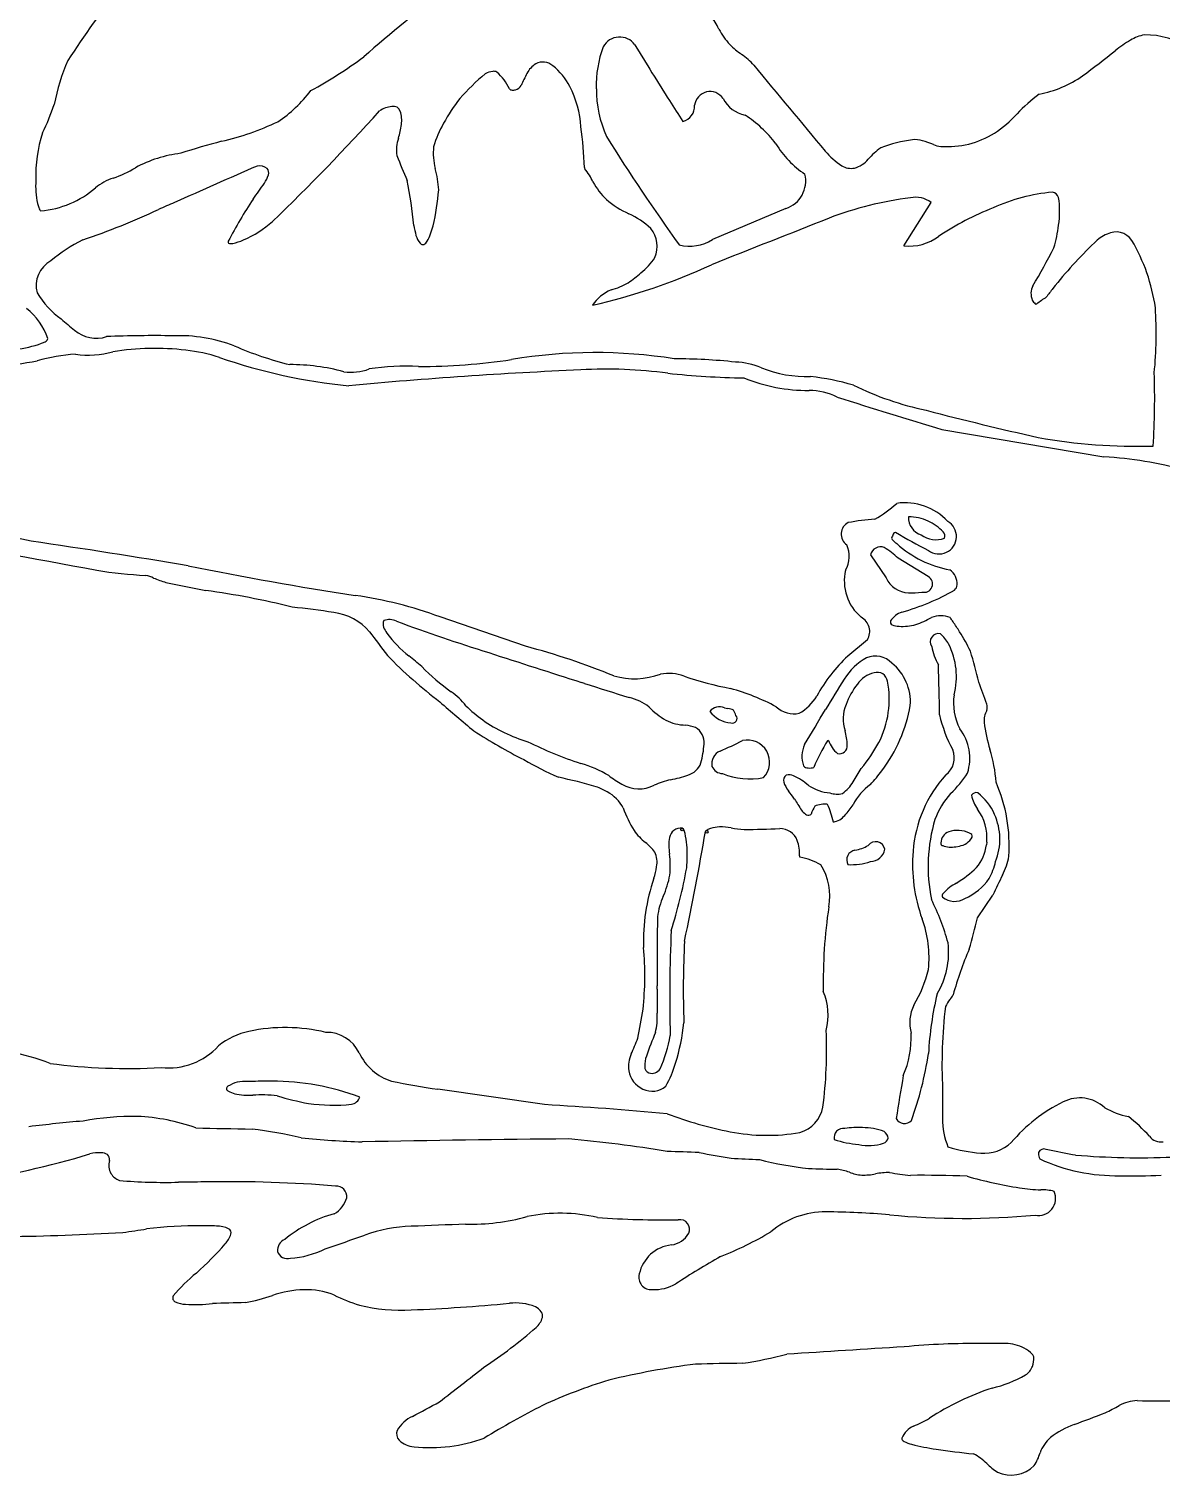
# Model space of a CAD drawing. Extents: x 0 to 12.9, y 0 to 8.7.
# Drawn here: x 7.305 to 10.86, y 0.818 to 5.359 of the extents above; entities that cross this region are included whole.
import ezdxf

# ---------------------------------------------------------------- set-up
doc = ezdxf.new("R2010")
doc.units = 0
doc.layers.add('WHITE', color=7, linetype='CONTINUOUS')

msp = doc.modelspace()

# ---------------------------------------------------------------- linework, layer by layer
at = {"layer": 'WHITE', "linetype": 'CONTINUOUS'}
for p, q in [((9.682041, 4.795241), (9.451274, 4.697675)), ((10.052534, 4.67841), (10.13829, 4.813901)), ((10.172004, 4.101582), (10.68086, 4.015751)), ((10.022432, 3.77784), (10.026403, 3.778782)), ((9.94752, 3.708072), (9.996718, 3.635126)), ((10.128943, 3.639835), (10.034486, 3.696835)), ((8.864121, 3.420497), (8.595766, 3.512621)), ((9.937811, 3.441006), (9.876653, 3.389899)), ((9.049182, 3.303993), (9.040199, 3.306861)), ((9.488933, 3.227352), (9.500027, 3.225315)), ((9.815788, 3.124936), (9.812706, 3.123968)), ((9.893064, 2.994388), (9.918722, 3.036675)), ((10.215687, 2.791063), (10.226576, 2.793233)), ((10.312597, 2.805721), (10.311586, 2.796973)), ((10.284048, 2.567675), (10.332277, 2.639151)), ((9.277252, 2.343965), (9.277238, 2.353808)), ((8.06794, 2.054672), (8.057436, 2.054712)), ((8.923822, 1.981164), (8.589207, 2.029517)), ((10.581855, 1.823721), (10.498922, 1.840708)), ((10.590933, 1.822728), (10.581855, 1.823721)), ((10.477145, 1.815162), (10.47917, 1.810687)), ((7.863517, 1.738371), (7.854577, 1.738317))]:
    msp.add_line(p, q, dxfattribs=at)
for centre, radius in [((9.355943, 2.844872), 0.004137), ((9.433322, 2.83789), 0.004123)]:
    msp.add_circle(centre, radius, dxfattribs=at)
for centre, radius, start, end in [((9.839953, 3.697837), 2.874664, 141.445257, 147.079046), ((13.208895, -0.362832), 7.436392, 128.123066, 130.736007), ((9.046753, 5.130358), 0.482401, 28.270205, 34.131874), ((9.160014, 5.274336), 0.05937, 36.672485, 150.611579), ((9.720316, 5.494546), 0.283317, -151.380165, -139.31326), ((11.007749, 4.916433), 0.474636, 120.880911, 127.927788), ((10.83435, 5.208392), 0.135072, 101.413007, 121.318858), ((10.80868, 5.08743), 0.253365, 22.606544, 90.239188), ((7.566953, 6.322148), 1.313681, -61.691703, -53.079275), ((9.428516, 5.183119), 0.342101, 159.402506, 181.944105), ((15.106203, 8.841429), 6.874997, -149.089892, -147.366411), ((9.729426, 5.544809), 0.324592, -133.624612, -125.095121), ((9.405285, 5.084974), 0.238007, 42.303297, 54.703388), ((8.648392, 7.869253), 3.305049, -53.510527, -51.274324), ((8.079968, 4.980965), 0.710247, 156.852451, 168.535187), ((8.768999, 5.16414), 0.062266, 96.510797, 119.98162), ((8.765039, 5.208228), 0.018046, 58.821142, 99.893099), ((8.670389, 5.105731), 0.157236, 24.556987, 48.595241), ((8.939462, 5.182876), 0.079618, 122.979564, 152.515765), ((8.918537, 5.206976), 0.048216, 49.196395, 117.703096), ((8.822275, 5.08546), 0.203208, 27.168507, 51.040992), ((29.350723, 21.480083), 25.581284, -140.60668, -139.821777), ((9.132592, 4.732734), 0.62558, 129.120213, 139.34525), ((8.825718, 5.196379), 0.028989, -75.681547, -30.248253), ((9.381728, 4.951494), 0.578754, 152.400977, 156.553524), ((8.741702, 5.038452), 0.296398, 2.554378, 28.141219), ((10.414039, 5.495054), 0.346371, -79.506458, -54.774939), ((7.853073, 5.418589), 0.421289, -56.391103, -36.911331), ((9.08203, 4.805035), 0.540561, 141.668151, 151.484294), ((8.822999, 5.180889), 0.013723, -134.365795, -94.892029), ((8.824604, 5.196071), 0.028989, -95.494457, -73.396944), ((9.45206, 5.170732), 0.365448, 179.877422, 204.068441), ((13.643105, 7.898701), 5.134491, -147.421183, -146.555996), ((9.443845, 5.113682), 0.048895, 33.404892, 173.38406), ((9.571338, 5.184226), 0.097035, -153.283438, -100.555861), ((10.822784, 4.699028), 0.571765, 127.196603, 136.526126), ((6.779215, 5.316035), 0.635004, -26.46888, -17.779074), ((3.466675, 9.547306), 6.645155, -46.158157, -41.989892), ((8.455024, 5.02689), 0.089567, 96.591041, 123.358874), ((8.448859, 5.09272), 0.023509, 19.405575, 100.084234), ((8.383784, 5.07254), 0.091628, -8.609982, 17.787015), ((9.346044, 5.11661), 0.049306, -75.057093, 3.145624), ((9.33265, 4.753921), 0.401208, 37.629018, 56.590838), ((10.118603, 5.359566), 0.393751, -56.302769, -42.724633), ((7.709624, 5.866096), 0.882754, -76.898979, -64.743838), ((8.148599, 5.105678), 0.329132, -15.812439, -8.18436), ((8.880708, 4.903272), 0.316915, 149.713718, 164.267897), ((7.980284, 4.893136), 1.069337, 1.667639, 8.525316), ((7.756285, 4.898817), 0.430099, 161.820337, 182.03678), ((8.450912, 2.927927), 2.147697, 104.59522, 108.15159), ((8.579211, 4.977755), 0.12018, 161.447392, 187.877971), ((14.31411, 8.258779), 6.121626, -148.075903, -144.233), ((9.907405, 5.152873), 0.299611, -149.070282, -123.577568), ((10.14177, 4.551489), 0.463747, 97.735377, 110.465312), ((10.088721, 4.943518), 0.068145, 70.965894, 97.903247), ((10.017641, 4.676801), 0.344031, 68.281915, 74.263812), ((10.177177, 5.072897), 0.082999, -112.850092, -96.186313), ((10.189282, 5.26837), 0.278785, -94.33026, -57.990002), ((7.831162, 4.566003), 0.405752, 96.982705, 118.236289), ((11.337876, 6.120905), 3.102571, -158.05218, -156.498752), ((8.75312, 4.968618), 0.178645, 173.384288, 195.457628), ((9.999272, 5.139784), 0.25375, -139.762853, -124.080196), ((9.875719, 5.003963), 0.084315, -75.053248, -39.635684), ((10.098184, 4.817736), 0.205809, 125.173809, 139.945402), ((7.447569, 5.2418), 0.371557, -70.81642, -58.952769), ((16.896427, -15.474759), 22.250094, 113.508715, 114.237835), ((8.027952, 4.889165), 0.039986, 51.778765, 99.838469), ((8.038428, 4.907373), 0.019439, -19.18502, 42.794748), ((8.29177, 4.841007), 0.300028, 2.483577, 15.464003), ((9.060542, 4.924397), 0.011375, -179.287643, -157.760508), ((8.92739, 4.813757), 0.162307, 23.600967, 40.930518), ((9.886314, 4.977375), 0.055996, -121.467753, -78.512613), ((7.578204, 4.86523), 0.252409, 175.842173, 192.290171), ((7.318042, 5.085799), 0.298531, -85.393429, -48.992094), ((7.629008, 4.715563), 0.185085, 108.702014, 128.445583), ((6.542706, 5.911093), 1.824442, -36.535215, -34.612603), ((7.96142, 4.9305), 0.09983, -33.938476, -17.196552), ((7.140242, 4.615325), 1.378788, 5.278435, 11.223882), ((9.267952, 4.981705), 0.217719, -151.775276, -133.488454), ((9.652666, 4.88195), 0.091549, -71.284771, 13.458076), ((14.661883, -11.361858), 17.585876, 113.100316, 113.27861), ((9.348933, 3.948961), 1.601191, 146.83171, 152.323205), ((7.961435, 4.895342), 0.631436, -14.159441, -3.753241), ((9.310635, 5.047911), 0.295487, -130.656911, -114.43556), ((10.203508, 3.763857), 1.072931, 96.987558, 111.087885), ((10.089775, 4.751918), 0.078712, 51.948772, 102.318713), ((10.569119, 4.280136), 0.568473, 95.079063, 114.531943), ((10.516198, 4.823475), 0.023048, 17.253787, 83.539016), ((10.251124, 4.786521), 0.290405, -8.693392, 8.672685), ((7.535157, 4.867584), 0.211162, -164.597911, -160.863183), ((7.383358, 4.814821), 0.050454, -160.9577, -151.969724), ((7.343199, 4.792757), 0.004676, -159.396145, -104.625319), ((6.734557, 6.880134), 2.305155, -71.297698, -64.913809), ((9.083864, 4.54873), 0.252789, 46.584428, 65.573001), ((10.663774, 3.953521), 0.906258, 111.400923, 123.654219), ((7.82707, 5.035005), 0.370831, -65.847843, -49.159883), ((9.088083, 4.853892), 0.585655, -169.002395, -165.847042), ((8.379586, 4.785596), 0.199185, -27.939054, -12.973321), ((9.187789, 4.676009), 0.089713, -22.961009, 38.905881), ((45.957827, -86.889083), 98.521998, 111.519956, 111.750626), ((10.174465, 4.782286), 0.365884, -17.519928, -6.222613), ((7.711457, 4.227117), 0.526338, 116.853218, 129.975118), ((7.939394, 4.688556), 0.009402, 153.939117, 180.421682), ((7.9352, 4.690975), 0.005772, -154.465142, -93.996514), ((7.938751, 4.718432), 0.033449, -96.787654, -78.894353), ((7.911926, 4.843728), 0.16158, -78.118322, -65.551462), ((8.575188, 4.724716), 0.056743, -165.691178, -137.001008), ((8.54221, 4.692472), 0.01069, -142.863799, -72.559609), ((8.533515, 4.704485), 0.025198, -61.821266, -28.991823), ((9.379188, 4.812128), 0.135262, -103.758467, -57.796157), ((10.070213, 4.829338), 0.151959, -96.680722, -53.056249), ((11.578825, 3.708861), 1.348471, 133.485962, 141.717873), ((10.733699, 4.610024), 0.113258, 112.339412, 137.02118), ((10.71852, 4.661808), 0.059857, 34.070532, 117.748914), ((10.276295, 4.404491), 0.571374, 7.963678, 30.59959), ((9.095416, 4.756853), 0.209849, -51.244309, -33.505796), ((8.592205, 5.657279), 2.167929, -30.631738, -27.027244), ((7.414632, 4.553575), 0.087288, 118.255594, 195.195199), ((8.644452, 6.373157), 1.930045, -77.131446, -65.371426), ((8.899435, 4.973145), 0.501506, -55.022848, -49.252439), ((9.067656, 4.772604), 0.241837, -74.369977, -60.450853), ((10.504255, 4.528072), 0.052728, 152.181126, 203.097314), ((11.344816, 3.898603), 1.047237, 141.934785, 143.824325), ((7.565505, 4.670718), 0.273647, -149.223525, -125.702741), ((9.185045, 4.416566), 0.133762, 112.984338, 145.884546), ((10.498304, 4.532532), 0.049425, -149.419086, -132.706786), ((10.467761, 4.499196), 0.004215, -134.961484, -60.873054), ((10.776295, 4.098716), 0.501378, 123.512511, 127.682169), ((7.175242, 4.324585), 0.198475, 18.368286, 51.955247), ((9.618846, 4.401664), 1.226057, -5.733004, 3.83432), ((7.844848, 4.936186), 0.656193, -131.995115, -127.210664), ((7.516889, 4.49356), 0.105546, -130.733283, -72.443548), ((7.214946, 4.740917), 0.391033, -82.920932, -70.678984), ((7.320898, 4.442562), 0.074437, -71.657172, -62.040173), ((7.344877, 4.397414), 0.023316, -62.072036, -43.435388), ((7.357033, 4.38603), 0.006663, -44.214684, 9.493597), ((7.70242, 0.633914), 3.762157, 89.158171, 92.341325), ((7.775152, 3.905001), 0.490975, 69.167636, 92.037676), ((8.395644, 5.396338), 1.124627, -113.357884, -103.998899), ((7.041215, 5.821242), 1.531626, -88.882075, -79.109324), ((7.484648, 3.769025), 0.569413, 93.381093, 105.696915), ((7.489318, 4.647992), 0.312893, -97.022206, -75.339944), ((7.700587, 3.529702), 0.82621, 83.257714, 99.198968), ((7.742093, 3.831173), 0.521983, 72.069885, 83.897072), ((8.476437, 5.973861), 1.74315, -109.213375, -95.509499), ((8.524179, 6.330306), 2.03115, -89.878727, -81.608352), ((9.083541, 2.756837), 1.586013, 81.011268, 99.542864), ((9.328592, 2.476086), 1.847287, 83.94969, 89.91476), ((8.126008, 3.667126), 0.63799, 74.77059, 90.216924), ((8.316863, 4.437659), 0.156685, -98.538769, -69.048373), ((9.726377, -11.132699), 15.436663, 92.557219, 95.267971), ((8.489996, 3.513719), 0.786383, 87.195032, 98.564158), ((9.118547, 2.837209), 1.453637, 82.390653, 93.190719), ((9.586148, 6.795723), 2.532664, -96.236127, -90.817132), ((9.517239, 4.092687), 0.22048, 66.561399, 88.424932), ((9.750747, 4.663863), 0.39666, -111.567135, -88.740739), ((8.412328, 4.200151), 2.42773, -3.563144, 1.865695), ((9.754374, 4.771078), 0.547338, -111.921905, -89.980216), ((9.754034, 4.019793), 0.203947, 64.071992, 89.851322), ((9.680931, 3.521142), 0.750279, 73.477355, 83.991775), ((10.328793, 5.126907), 0.98722, -116.111027, -102.086613), ((13.890173, 16.713383), 13.148471, -107.926083, -106.426397), ((12.92244, 14.958786), 11.154455, -104.539841, -102.6778), ((10.785349, 5.806491), 1.757932, -100.188538, -88.36965), ((10.598606, 2.725966), 1.292405, 74.905661, 86.350982), ((9.751155, 4.180174), 0.417523, -59.794403, -48.117214), ((10.055794, 3.686955), 0.184197, 43.087068, 98.081974), ((6.353327, -0.697056), 4.549566, 77.841456, 83.727979), ((10.009577, 3.084486), 0.736443, 93.765467, 100.333318), ((10.123172, 3.824622), 0.056372, 177.048903, 253.432544), ((10.065083, 3.674698), 0.152837, 65.342431, 89.328332), ((34.148282, 149.471463), 148.223562, -100.586791, -100.350205), ((9.895985, 3.772825), 0.04062, 117.104362, 235.261961), ((10.501889, 3.563869), 0.52604, 156.592252, 158.101775), ((10.035831, 3.765427), 0.018265, 137.186495, 156.021023), ((10.848325, 5.135624), 1.586372, -121.205827, -116.940085), ((10.152724, 3.830368), 0.075201, -127.352801, -69.002937), ((10.065054, 3.676482), 0.15123, 42.998598, 65.050495), ((10.162586, 3.765348), 0.054944, -126.88826, 59.689409), ((10.165513, 3.767384), 0.015893, -27.031902, 50.32936), ((4.455743, -16.104996), 20.059775, 80.389097, 81.8153), ((9.793104, 3.702884), 0.087718, -29.517763, 24.632912), ((9.979579, 3.699477), 0.033191, 70.391401, 164.991715), ((9.857675, 3.51381), 0.254481, 45.989369, 58.479539), ((10.018467, 3.759674), 0.004678, 175.265202, 226.057266), ((10.051208, 3.786147), 0.046751, -140.334714, -131.575635), ((10.381633, 4.163289), 0.548165, -131.252629, -129.908999), ((10.260033, 3.999639), 0.344819, -131.856408, -100.48937), ((7.727912, 4.876919), 1.235123, -99.794276, -92.605747), ((7.653783, 3.54845), 0.096315, 63.84442, 79.243097), ((7.806206, 3.885261), 0.273445, -113.712612, -105.093289), ((9.93796, 14.207217), 10.747795, -101.447477, -98.606025), ((10.012892, 3.625069), 0.14757, 166.440972, 230.136427), ((10.069999, 3.669466), 0.080927, -154.892155, -92.449832), ((10.115973, 3.616583), 0.026625, -105.673328, 60.846867), ((10.163879, 3.615799), 0.055853, -2.004637, 53.301724), ((10.130811, 15.084951), 11.711377, -101.804388, -101.178696), ((7.505147, 1.025802), 2.594397, 76.029173, 82.13125), ((9.856911, 4.213835), 0.711406, -74.568075, -60.105518), ((10.073813, 3.840227), 0.251719, -91.655714, -82.014832), ((10.199459, 3.613376), 0.020245, -53.578407, 1.328791), ((7.898048, 1.203012), 2.352056, 81.096329, 84.303607), ((8.145954, 2.303562), 1.290021, 69.59304, 81.812609), ((8.239964, 3.350797), 0.177314, 40.659162, 82.833212), ((8.443573, 3.488832), 0.026919, 152.941887, 197.796513), ((8.437479, 3.456501), 0.048027, 63.529133, 111.854611), ((10.44923, 8.866782), 5.724443, -110.346211, -107.281212), ((9.894988, 3.46729), 0.050246, -31.541536, 62.349322), ((10.01933, 3.496936), 0.00942, 161.062421, 249.20905), ((10.071614, 3.458853), 0.073738, 110.151163, 146.087958), ((9.951513, 3.867788), 0.403503, -69.988904, -62.303777), ((10.168311, 3.441745), 0.074736, 67.144517, 113.046058), ((10.158989, 3.476903), 0.051061, 37.059944, 41.315899), ((9.992162, 3.352059), 0.259428, 34.097469, 36.85853), ((9.390511, 2.945764), 0.985417, 31.857189, 34.04859), ((14.020131, 7.651216), 7.027571, -143.452012, -142.694035), ((8.520278, 3.529244), 0.113307, -154.578573, -143.595147), ((8.70159, 3.654575), 0.333686, -144.751659, -127.674185), ((10.039264, 3.542107), 0.058783, -113.327389, -91.932107), ((10.046745, 3.651087), 0.167997, -93.229138, -75.223605), ((10.160708, 3.435124), 0.025421, 74.952986, 215.765122), ((10.081231, 3.364375), 0.128417, 29.638972, 47.910675), ((9.756291, 3.161871), 0.560754, 25.705529, 32.828556), ((8.291319, 1.248931), 2.245841, 67.745985, 75.223456), ((10.280267, 3.438444), 0.14136, -172.611903, -147.558566), ((9.99029, 3.325104), 0.227139, -14.581902, 26.903527), ((9.473652, 4.403692), 1.453282, -135.882079, -127.191155), ((8.00935, 2.761491), 0.79627, 48.364503, 52.176067), ((27.114095, 59.91715), 59.425505, -108.001914, -107.706658), ((10.216809, 3.024376), 0.499313, 132.941285, 151.280193), ((10.028012, 3.217907), 0.19083, 119.061278, 148.550221), ((9.961997, 3.314401), 0.075203, 45.231532, 110.779886), ((9.914678, 3.24531), 0.158297, -3.769157, 50.691595), ((4.077381, 3.15738), 6.087047, 0.451298, 1.932166), ((9.084118, 3.037025), 1.233622, 12.669452, 17.359482), ((9.078363, 3.892863), 0.761015, -135.198542, -126.071368), ((9.20605, 3.555038), 0.236433, -105.755817, -69.708831), ((9.312183, 3.184155), 0.151064, 70.73413, 99.195174), ((9.708229, 4.337441), 1.068333, -108.908556, -100.786667), ((11.541418, 2.222014), 2.00242, 146.833943, 150.047891), ((9.978003, 3.251911), 0.087167, 102.711663, 145.174989), ((9.969029, 3.306147), 0.032442, 8.404265, 108.337934), ((8.505302, 3.097073), 0.219689, 38.504313, 55.326376), ((27.114095, 59.91715), 59.425505, -107.697566, -107.555075), ((9.307987, 2.580079), 0.735698, 62.139226, 74.201264), ((10.087779, 3.160388), 0.229886, 142.072655, 160.474601), ((9.704457, 3.254266), 0.302022, -26.726781, 10.805548), ((-0.686058, -0.688045), 11.67855, 19.648901, 20.006976), ((12.415267, 7.6202), 5.807489, -131.131291, -129.742507), ((8.975543, 3.531344), 0.421309, -135.079062, -125.700057), ((9.162385, 3.120964), 0.141015, 50.510506, 78.693966), ((9.457451, 3.436037), 0.291071, -134.880697, -121.675875), ((9.47322, 3.193702), 0.037138, 64.970176, 144.088006), ((9.486115, 3.151617), 0.075, 65.319097, 79.309778), ((9.707584, 3.289815), 0.081428, -133.24333, -78.385252), ((9.650746, 3.339166), 0.148434, -60.438192, -30.285656), ((9.970936, 3.191763), 0.109686, 155.516289, 199.594628), ((9.601111, 3.317888), 0.478768, -36.978388, -9.981345), ((10.389491, 3.242636), 0.181151, 171.977188, 206.705988), ((10.281911, 3.228678), 0.032224, -16.795688, 18.554329), ((9.014573, 3.598659), 0.498807, -124.828766, -106.723488), ((9.370916, 3.323856), 0.150882, -116.070977, -91.417133), ((9.519191, 3.277023), 0.097829, -141.020303, -95.725306), ((9.513746, 3.193774), 0.014738, -107.02496, 39.10021), ((9.445974, 3.176441), 0.083566, 18.580946, 31.227857), ((-0.07624, 9.133513), 11.515898, -31.525833, -30.887529), ((10.600802, 3.307277), 0.448309, -166.855093, -151.813846), ((10.367617, 3.187336), 0.063524, 149.719899, 185.658435), ((10.908772, 3.264807), 0.610141, -172.112047, -164.03026), ((9.655793, 4.630832), 1.757317, -122.859154, -116.960258), ((9.345534, 3.023482), 0.151098, 69.823861, 81.761941), ((9.372422, 3.118965), 0.052764, -5.957624, 61.438038), ((9.711273, 3.107401), 0.16341, 1.14884, 16.927302), ((10.107982, 3.068395), 0.151464, -17.625896, 37.798411), ((9.472012, 4.346373), 1.364856, -116.124237, -108.561407), ((9.141803, 3.130742), 0.283623, -15.613034, -3.487618), ((9.493563, 3.051057), 0.044534, 114.45154, 189.988762), ((9.099781, 3.988088), 0.971896, -67.281593, -62.694749), ((9.560801, 3.056196), 0.069956, -43.364001, 102.533812), ((9.827079, 3.074609), 0.094819, 156.745052, 198.111693), ((10.412011, 2.76269), 0.699778, 148.917223, 156.644461), ((9.907494, 3.156705), 0.097053, -160.892646, -130.870602), ((9.84956, 3.107931), 0.025239, -102.75615, 6.246917), ((9.446558, 3.416825), 0.606179, -38.838333, -29.488237), ((10.143894, 3.069936), 0.066851, -53.306545, 22.505172), ((9.922972, 2.966156), 0.420082, 3.724815, 18.139215), ((9.544656, 4.274351), 1.3906, -119.53872, -114.5248), ((8.943643, 2.71539), 0.349958, 58.702255, 74.434651), ((9.360018, 3.07214), 0.057733, -75.741534, -17.886436), ((9.483448, 3.05746), 0.036582, -157.282839, -91.041265), ((9.749949, 3.054466), 0.015996, -144.304774, -82.232908), ((8.683766, 1.643904), 1.394462, 73.231133, 78.262628), ((9.514356, 3.570346), 0.678459, -124.975966, -120.790305), ((9.386159, 2.719376), 0.289867, 103.216078, 114.00314), ((9.258821, 3.336932), 0.340881, -79.680057, -70.209402), ((9.568343, 3.228485), 0.22454, -112.398337, -78.876996), ((9.691204, 3.000579), 0.017207, 118.439414, 201.619764), ((9.691957, 2.983995), 0.032953, 64.323077, 105.755044), ((9.632694, 2.850985), 0.178557, 47.871548, 65.677807), ((9.757468, 3.078888), 0.040626, -97.577212, -72.666291), ((9.624446, 3.296237), 0.447116, -43.790404, -36.560717), ((10.481364, 2.746993), 0.401328, 137.84649, 175.746163), ((9.985148, 3.189435), 0.315033, -47.18438, -31.991874), ((9.046846, 2.848089), 0.136732, 57.222683, 73.322736), ((9.067087, 2.859804), 0.116414, 27.164763, 62.484697), ((9.22057, 3.074299), 0.101955, -121.661053, -62.121655), ((9.760605, 3.021577), 0.089666, -162.249066, -142.121323), ((8.944427, 2.388227), 0.943425, 35.840243, 37.804864), ((9.831662, 3.10483), 0.144963, -123.113482, -94.481519), ((9.842555, 3.018086), 0.061902, -111.036089, -74.100618), ((9.793394, 3.05408), 0.116178, -55.310871, -30.917292), ((10.056996, 2.837784), 0.18511, 126.376746, 152.579798), ((10.392753, 2.785536), 0.259429, 138.232313, 159.341916), ((10.373518, 2.973505), 0.11062, -169.054986, -144.322134), ((10.279813, 2.943459), 0.017431, 75.014991, 148.751829), ((10.180557, 2.82484), 0.170633, 23.391994, 52.54723), ((9.882687, 2.795037), 0.500488, -3.904873, 23.355312), ((9.55067, 3.05275), 0.404908, -159.802499, -148.573059), ((10.32991, 3.304681), 0.719578, -149.607264, -146.374693), ((9.956577, 2.819644), 0.209151, 151.739072, 159.23661), ((9.778587, 2.910266), 0.010464, 100.363112, 126.533116), ((9.814138, 2.764281), 0.1607, 95.639668, 103.470292), ((9.809273, 2.82462), 0.100181, 90.517214, 96.26231), ((9.806781, 2.90452), 0.020339, 72.0668, 85.523232), ((9.480282, 2.784754), 0.360671, 13.453975, 22.688071), ((9.698512, 3.046343), 0.230018, -42.96206, -32.418582), ((10.161255, 2.819002), 0.151923, -5.015053, 36.32166), ((9.774081, 2.936169), 0.052694, -145.34845, -125.611354), ((9.753298, 2.907582), 0.017354, -124.783594, -74.444162), ((9.756253, 2.895702), 0.005128, -70.641614, -21.892344), ((9.820677, 2.9275), 0.059739, -79.995814, -39.399391), ((10.654187, 2.728421), 0.525637, 163.573847, 191.350553), ((10.163463, 2.814549), 0.190427, -21.634585, 24.192002), ((9.366317, 2.959251), 0.199517, -143.875414, -129.00525), ((9.521877, 2.796636), 0.207338, 173.488375, 187.900932), ((9.358957, 2.808827), 0.044543, 130.981602, 165.275593), ((9.351214, 2.812495), 0.036856, 81.552611, 125.625988), ((9.349513, 2.83719), 0.013746, 31.497637, 58.830546), ((9.308051, 2.81992), 0.058535, 12.808963, 24.691787), ((0.618666, 4.343145), 8.938174, -11.936231, -9.687099), ((9.101609, 2.774845), 0.269839, 4.659591, 12.423397), ((9.444468, 2.82697), 0.019375, 122.005737, 141.080458), ((9.467292, 2.778529), 0.072824, 107.613155, 117.027708), ((9.482056, 2.736635), 0.117229, 94.031529, 108.294818), ((9.478056, 2.70636), 0.147275, 77.520378, 91.650706), ((9.560477, 3.091483), 0.246573, -101.840918, -92.259145), ((9.498769, 6.58959), 3.74485, -89.204553, -87.49493), ((9.662539, 2.78934), 0.058978, 20.789313, 90.088994), ((10.208473, 2.801286), 0.039857, 112.439978, 177.06649), ((10.22032, 2.755691), 0.086762, 63.783941, 108.173547), ((10.219042, 2.847066), 0.054357, -82.032703, -28.826847), ((10.256997, 2.823612), 0.010051, -15.910724, 80.546577), ((9.131149, 2.663873), 0.178058, 38.368154, 52.01219), ((9.19762, 2.742606), 0.079745, -10.586771, 23.493949), ((9.032021, 2.761613), 0.340355, -6.291289, 5.928331), ((9.585597, 2.76586), 0.139349, -1.380508, 18.585596), ((9.903786, 2.749626), 0.030865, 99.2946, 208.615119), ((9.870447, 2.923434), 0.146127, -78.811565, -61.459287), ((9.963765, 2.777064), 0.029603, 12.143873, 142.548193), ((9.945882, 2.791866), 0.047602, -87.816682, -10.376839), ((10.583653, 2.736242), 0.504142, 175.389957, 199.864694), ((10.174836, 2.801053), 0.006572, 159.770263, 265.420978), ((10.201436, 2.870236), 0.080445, -109.70489, -79.79602), ((10.171005, 2.815846), 0.141842, -39.575637, -7.646317), ((9.067754, 2.759139), 0.210575, -18.644005, -8.516398), ((8.986732, 2.730468), 0.33192, -4.976242, 6.516117), ((9.731939, 2.761973), 0.007054, 175.689089, 214.072225), ((9.697811, 2.57923), 0.181015, 58.92324, 81.010313), ((9.635185, 2.635913), 0.184469, -10.503079, 32.219246), ((9.886279, 2.934203), 0.199589, -92.753268, -72.078341), ((10.010011, 3.009374), 0.392009, -57.952635, -46.402734), ((10.126533, 2.793792), 0.219583, -27.899889, -13.014847), ((10.178805, 2.796289), 0.206257, -27.17847, -9.864395), ((9.834927, 2.49658), 0.600287, 161.019496, 182.095246), ((9.046727, 2.750402), 0.275025, -24.652659, -10.204949), ((7.790349, 3.011863), 1.605931, -17.527529, -10.314645), ((10.165415, 2.802864), 0.191269, -65.69561, -35.776397), ((11.393349, 2.17172), 1.159467, 152.779542, 156.225179), ((9.512393, 2.540555), 0.235755, 156.201993, 172.690955), ((10.181617, 2.637244), 0.00912, 122.72157, 211.464874), ((10.281157, 2.553394), 0.13889, 117.038533, 138.77945), ((11.419272, 2.364732), 1.620217, 171.568979, 180.989004), ((9.509712, 2.30469), 0.705954, 15.158573, 26.98029), ((10.211829, 2.68124), 0.06181, -127.926062, -58.485102), ((24.317698, 2.370828), 15.04047, 179.239156, 180.064834), ((9.775171, 2.442078), 0.356195, -5.860219, 20.176462), ((7.115998, 3.36671), 3.267261, -15.936871, -14.155718), ((13.951437, 2.321288), 4.634338, 177.440853, 181.520128), ((8.285088, 2.386873), 0.953999, -6.383059, 5.278211), ((12.26584, 2.343515), 2.906183, 177.021447, 182.073222), ((9.944335, 2.458686), 0.248658, -31.301423, 7.069879), ((11.158008, 2.072861), 0.983861, 156.219195, 165.077429), ((9.764902, 2.489731), 0.374159, -31.548711, -12.976967), ((24.317698, 2.370828), 15.040469, -179.897668, -179.607901), ((9.621184, 2.261415), 0.193395, -14.079198, 22.931006), ((11.200138, 2.082445), 1.072189, 166.678268, 176.84114), ((10.12952, 2.367702), 0.088176, -40.169491, -28.064884), ((5.37803, 2.92182), 3.90807, -10.800405, -9.440403), ((10.197372, 2.238385), 0.126478, 153.933307, 195.246304), ((11.689408, 2.107462), 1.517337, 173.118189, 182.943679), ((10.29461, 2.232572), 0.125184, 141.310453, 153.067771), ((9.087311, 2.254586), 0.190734, -14.279454, 4.002656), ((8.682604, 2.311503), 0.682881, -17.046487, -6.14712), ((8.047155, 1.979207), 0.237725, 102.50936, 128.196376), ((8.109441, 1.673095), 0.550089, 76.548189, 101.9369), ((8.23985, 2.095003), 0.113117, 25.36734, 91.23747), ((7.870025, 2.720528), 1.447756, -23.627212, -21.51829), ((10.348108, 1.750326), 1.169071, 156.977494, 160.848409), ((8.921923, 2.262429), 0.401947, -24.807574, -9.173664), ((8.343435, 2.156553), 1.466474, -7.188002, 2.259508), ((9.767845, 2.193496), 0.30772, -23.209778, 2.165943), ((7.158566, 1.58772), 0.564428, 67.898988, 81.216067), ((7.742856, 2.308645), 0.212322, -96.15794, -42.195961), ((8.492328, 2.213382), 0.165738, -155.04789, -107.115436), ((9.284257, 2.100517), 0.096423, 155.639021, 187.659066), ((9.086085, 2.296295), 1.054908, -20.226373, -8.4364), ((7.616641, 3.996287), 1.901555, -97.424397, -86.881744), ((9.338222, 2.101876), 0.099748, 161.296859, 180.766027), ((9.26023, 2.100656), 0.021747, -179.700968, -113.599363), ((9.260986, 2.109306), 0.030104, -108.319871, -31.039118), ((9.019473, 2.203193), 0.329096, -29.904194, -16.210895), ((7.981487, 1.957581), 0.096462, 83.886397, 122.84064), ((8.056201, 0.35015), 1.704563, 89.958502, 92.166559), ((8.071845, 1.292115), 0.762567, 69.114652, 90.293424), ((8.868827, 4.058015), 2.047679, -101.986829, -97.848533), ((9.263888, 2.099699), 0.07615, -170.908537, -113.953151), ((13.167941, 1.490811), 3.171038, 169.434989, 171.90342), ((7.932859, 2.031552), 0.007976, 117.501723, 258.374269), ((7.974397, 2.099007), 0.086758, -119.82242, -105.658723), ((7.999565, 2.251969), 0.241438, -101.608708, -88.042213), ((8.035681, 1.646411), 0.365326, 82.414123, 94.374945), ((8.439993, 3.267335), 1.308191, -105.795002, -101.343163), ((8.312708, 2.01429), 0.032477, -80.858217, -17.398954), ((9.262078, 2.088635), 0.065366, -116.440702, -49.241803), ((13.759251, 1.95163), 3.586023, 178.755086, 180.229331), ((10.605047, 1.888458), 0.113872, 46.749034, 117.168876), ((8.261024, 2.570964), 0.591477, -97.610275, -84.485006), ((8.328487, -8.55105), 10.549025, 84.666245, 86.76479), ((9.696166, 1.993617), 0.104265, -73.621977, -11.371441), ((10.765726, 1.549854), 0.488625, 115.801336, 140.313925), ((10.809217, 2.195148), 0.25686, -119.413323, -101.657085), ((7.825051, -2.237786), 4.182075, 94.805691, 97.147149), ((7.642739, 0.982038), 0.962336, 89.830544, 100.05694), ((7.613036, 1.295448), 0.649737, 70.614535, 87.128483), ((8.263371, 17.739302), 15.836918, -91.572784, -90.933068), ((9.759145, 3.161906), 1.290617, -110.408394, -101.266123), ((9.909082, 1.621278), 0.28803, 87.291929, 98.412656), ((9.922782, 1.715388), 0.193598, 69.645328, 90.026915), ((10.054236, 1.950806), 0.028995, -152.519289, -41.531606), ((10.413111, 1.938555), 0.239859, -179.69458, -157.853407), ((10.475175, 1.575409), 0.463853, 41.317499, 52.536204), ((7.820718, 0.433818), 1.482226, 76.772241, 82.839488), ((8.470347, 5.137969), 3.275996, -95.438016, -92.077775), ((9.454331, -51.821259), 53.696712, 90.484624, 91.176755), ((8.641252, -2.158574), 4.048047, 80.500061, 84.913448), ((9.623214, 2.482905), 0.598144, -101.203068, -80.147269), ((9.862575, 1.87693), 0.029602, 81.515266, 190.138653), ((9.948249, 2.226365), 0.372767, -107.938956, -95.78194), ((9.981704, 1.881483), 0.022563, -71.604829, -15.143444), ((9.966635, 1.867326), 0.037763, 12.639576, 51.542738), ((10.859183, 1.908445), 0.044572, -143.060923, -80.408702), ((6.77158, 4.188722), 2.470766, -82.203605, -72.943668), ((7.527057, 1.698295), 0.131971, 88.191137, 103.484189), ((7.530709, 1.790207), 0.039996, 59.03488, 89.26372), ((7.540595, 1.810725), 0.01744, -15.058301, 52.185245), ((9.254019, -1.385303), 3.219735, 87.235893, 89.015007), ((10.171674, 5.836164), 4.077387, -100.776537, -99.342627), ((9.940326, 2.018762), 0.165934, -100.286228, -73.005814), ((10.333575, 2.325861), 0.498563, -106.623108, -94.585964), ((10.30366, 1.956105), 0.127599, -94.471111, -47.598646), ((10.522342, 1.827485), 0.046847, 175.541535, 195.250304), ((10.49225, 1.823836), 0.018143, 68.423365, 156.307729), ((10.790615, 4.220617), 2.406189, -94.760255, -87.518961), ((7.616495, 1.791691), 0.060814, 166.203123, 206.174913), ((10.976828, 31.783427), 30.006449, -92.80241, -92.631966), ((9.845049, 2.742609), 0.965863, -104.763245, -95.446412), ((9.866809, 3.861918), 2.083901, -93.120361, -90.660133), ((9.813593, 1.575363), 0.204884, 70.72383, 81.804409), ((10.719639, 2.332447), 0.574507, -114.744127, -88.903161), ((7.612564, 1.800246), 0.06178, -145.06228, -112.327434), ((7.734081, 3.438001), 1.701094, -94.889351, -88.63327), ((7.907413, -6.27576), 8.014252, 90.377742, 90.949163), ((7.93548, -2.359941), 4.098944, 85.348424, 91.005964), ((9.935251, 1.916466), 0.157274, -110.089339, -95.577625), ((9.924703, 1.960003), 0.200122, -91.356844, -78.856598), ((10.003382, 1.574045), 0.193783, 88.819075, 101.913181), ((10.214182, 3.056109), 1.304816, -99.119486, -96.21877), ((10.111999, -1.438172), 3.197384, 87.511938, 90.701776), ((10.684757, 3.323506), 1.626277, -105.476306, -99.533646), ((10.771563, 4.12827), 2.370579, -90.989219, -87.859008), ((8.22183, 1.71236), 0.084614, -60.744268, -16.22283), ((8.269766, 1.692077), 0.033477, -5.753708, 93.214135), ((10.492332, 2.215461), 0.501703, -98.82038, -91.134178), ((10.475023, 1.686923), 0.053978, -101.460894, 23.870937), ((10.484975, 1.559392), 0.154485, 75.220727, 90.954791), ((8.382694, 1.217903), 0.437284, 105.861147, 128.928932), ((8.973083, 1.137147), 0.502996, 76.566533, 101.89227), ((9.805593, 1.378845), 0.265519, 89.583979, 130.079015), ((9.786684, -0.962736), 2.607176, 85.143061, 89.542078), ((10.241503, 4.073379), 2.449511, -95.483528, -84.781453), ((7.361645, 3.439335), 1.874559, -82.708874, -80.393341), ((7.830979, 0.281612), 1.318771, 89.28529, 96.81546), ((7.863597, 0.585228), 1.015182, 88.298563, 90.912559), ((7.891154, 1.49712), 0.102874, 66.71389, 88.560334), ((7.925901, 1.579004), 0.013932, -20.63544, 64.842852), ((8.514165, 1.158528), 0.440539, 91.147262, 110.581417), ((9.345609, -17.506498), 19.123946, 92.006303, 92.518262), ((8.689692, 2.297404), 0.691813, -91.126583, -74.941421), ((9.319392, 5.182646), 3.56366, -93.691686, -89.605006), ((9.349891, 1.590026), 0.029645, -25.744439, 101.54113), ((7.167608, 8.65104), 7.084287, -89.439647, -86.504429), ((7.847846, 1.606653), 0.096735, -40.562346, -19.667929), ((8.124327, 1.522802), 0.038903, 114.93743, 183.895232), ((3.642798, 15.254153), 14.473266, -71.49976, -70.981301), ((9.312715, 1.613032), 0.073266, -82.51115, -29.324557), ((9.090874, 2.486586), 1.055435, -68.539118, -58.988774), ((7.205098, 2.164791), 0.947993, -48.715983, -40.928226), ((8.116062, 1.529512), 0.031948, -162.977704, -72.506359), ((8.112114, 1.765506), 0.26681, -87.08855, -62.505424), ((9.334184, 1.426084), 0.114926, 95.953336, 168.310637), ((10.489152, -0.303297), 2.071693, 119.245462, 123.806868), ((8.227462, 0.977527), 0.618906, 129.886616, 139.396345), ((9.258336, 1.43854), 0.038265, 163.558455, 275.722811), ((9.267253, 1.544325), 0.14395, -92.030789, -61.258923), ((7.769567, 1.374413), 0.013374, 153.765464, 247.593412), ((7.856575, 2.019639), 0.672443, -79.043602, -71.519346), ((8.179193, 1.059346), 0.340598, 91.874098, 108.746998), ((8.178199, 1.171641), 0.228346, 68.338993, 92.546326), ((8.498133, 1.853046), 0.525037, -116.668108, -107.255194), ((7.802079, 1.445459), 0.091498, -114.270201, -93.302791), ((7.827878, 1.792295), 0.439281, -94.056007, -83.016311), ((8.109485, -4.366407), 5.727227, 91.251662, 92.283505), ((8.471917, 1.864593), 0.529054, -104.171405, -86.354582), ((8.268668, 7.135021), 5.803248, -87.660554, -84.612622), ((8.831653, 1.181163), 0.177175, 68.974804, 95.87106), ((8.866466, 1.294776), 0.059214, 37.041084, 60.950142), ((8.894384, 1.317075), 0.023518, -10.971867, 34.647588), ((7.798434, 2.555168), 1.682639, -56.233518, -49.223362), ((8.848465, 1.334234), 0.072319, -47.43361, -17.406917), ((10.283422, -1.277383), 2.508574, 89.630909, 95.251017), ((10.332539, -0.55497), 1.786412, 88.713444, 91.057117), ((10.370953, 1.099515), 0.131488, 63.124527, 89.26087), ((9.327034, 2.604424), 1.452049, -81.308402, -75.728785), ((14.859884, -77.197975), 78.565773, 93.507101, 93.776643), ((10.364797, 1.10754), 0.127439, 44.695449, 59.02123), ((10.444128, 1.185314), 0.016353, 12.155261, 46.482806), ((10.369022, 1.185579), 0.091148, -16.757869, 1.998401), ((0.140925, 12.081147), 13.899128, -52.544418, -51.813646), ((9.714936, -1.311758), 2.498122, 97.289347, 103.634467), ((9.9512, -23.568777), 24.741138, 90.937341, 91.281275), ((10.40266, 1.180476), 0.057669, -56.528634, -21.545366), ((9.634287, -0.532806), 1.725324, 107.131658, 114.550477), ((10.599741, 0.27845), 0.856364, 108.399015, 123.059158), ((10.234826, 1.485532), 0.405682, -76.512571, -60.520905), ((7.132525, 3.662696), 2.995525, -62.646348, -60.806446), ((10.789557, 0.921979), 0.129629, 92.12728, 118.206078), ((10.87412, 9.74694), 8.69588, -90.588882, -88.782521), ((8.55467, 0.904752), 0.107574, 115.173424, 150.152482), ((10.234149, -1.524234), 2.879467, 117.211777, 121.380096), ((6.131572, 12.882974), 12.712895, -69.483916, -69.01251), ((10.303179, 1.794772), 0.869555, -63.962747, -60.732892), ((8.489473, 0.947361), 0.030157, 158.751874, 222.585913), ((10.109556, 0.908841), 0.067953, 113.372579, 158.630093), ((9.829647, 1.540431), 0.622888, -66.040234, -60.898831), ((10.677733, 0.723748), 0.268436, 109.74082, 127.817524), ((8.520522, 0.984625), 0.078497, -132.718535, -94.587863), ((8.563747, 1.404319), 0.500394, -95.677633, -70.014552), ((10.051463, 0.931864), 0.005472, 161.478921, 217.751486), ((10.062297, 0.940648), 0.019418, -141.325249, -118.714865), ((10.105498, 1.024767), 0.113976, -117.444691, -104.591338), ((10.254686, 1.609089), 0.717042, -104.365319, -98.088103), ((10.591193, 0.845946), 0.119023, 130.977672, 159.208677), ((10.68222, 4.601856), 3.740192, -98.122002, -96.305786), ((10.188276, 0.726354), 0.178485, 45.829298, 62.236883), ((10.348116, 0.922837), 0.136281, -33.538318, -14.72581), ((10.464467, 1.007223), 0.215435, -134.807245, -123.276881), ((10.389104, 0.921416), 0.10358, -114.433332, -45.496802)]:
    msp.add_arc(centre, radius, start, end, dxfattribs=at)

doc.saveas('drawing.dxf')
